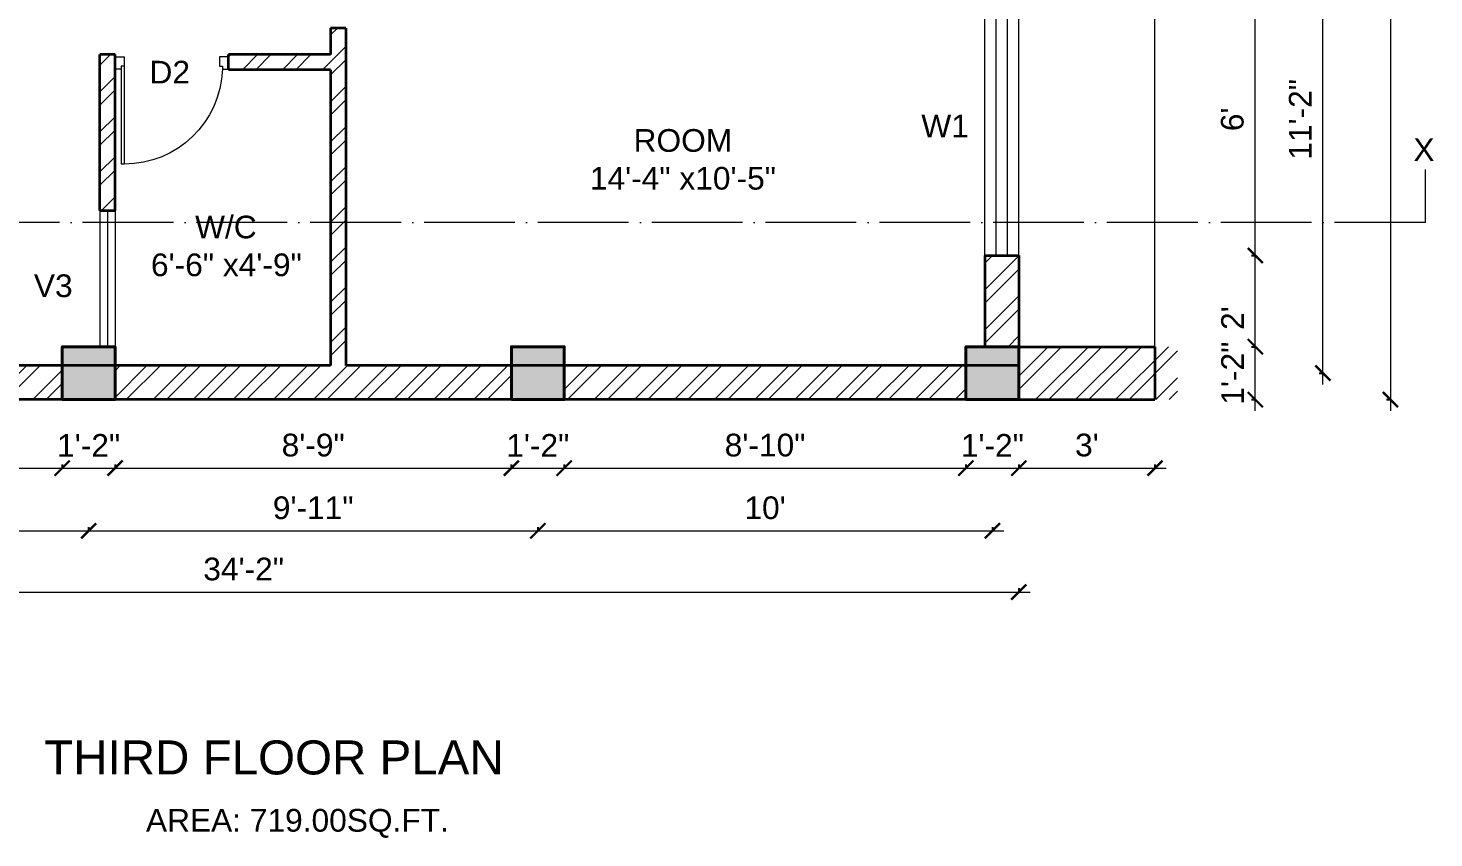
# Model space of a CAD drawing. Header units: inches. Extents: x 122663 to 154153, y 34228 to 39758.
# Drawn here: x 123974.3 to 124346, y 37123.8 to 37337.9 of the extents above; entities that cross this region are included whole.
import ezdxf

# ---------------------------------------------------------------- set-up
doc = ezdxf.new("R2010")
doc.units = ezdxf.units.IN
doc.header["$MEASUREMENT"] = 0
doc.header["$PDMODE"] = 35
doc.linetypes.add('ACAD_ISO04W100', pattern=[30, 24, -3, 0, -3])
for name, color, linetype, lineweight in [('Column', 181, 'Continuous', 40), ('Dimension', 130, 'Continuous', 9), ('Hatch', 9, 'Continuous', 9), ('SECTION', 7, 'ACAD_ISO04W100', 18), ('Stairs', 61, 'Continuous', 18), ('TEXT', 255, 'Continuous', 35), ('Walls', 11, 'Continuous', 35), ('Windows', 151, 'Continuous', 15)]:
    doc.layers.add(name, color=color, linetype=linetype, lineweight=lineweight)
doc.styles.get("Standard").update_dxf_attribs({"font": 'arial.ttf'})
doc.dimstyles.get("Standard").update_dxf_attribs({"dimtxt": 6, "dimasz": 4, "dimexe": 0, "dimexo": 6, "dimgap": 3, "dimtad": 1, "dimdec": 0, "dimzin": 0, "dimdsep": 46, "dimlunit": 4, "dimtxsty": 'Standard', "dimblk": 'ARCHTICK', "dimcen": 0.09, "dimdle": 3, "dimclrd": 256, "dimadec": 0, "dimazin": 0, "dimtfac": 1, "dimtdec": 0, "dimtofl": 0, "dimtmove": 0, "dimatfit": 3, "dimfxl": 1, "dimfxlon": 1, "dimtolj": 1, "dimtzin": 0, "dimlwd": -1, "dimarcsym": 0})

# ---------------------------------------------------------------- blocks, each defined once
blk = doc.blocks.new('colm')
at = {"layer": 'Hatch'}
h = blk.add_hatch(color=256, dxfattribs=at)
h.dxf.hatch_style = 1
h.paths.add_polyline_path([(66705.71, 8319.73), (66705.71, 8307.73), (66717.71, 8307.73), (66717.71, 8319.73)])
at = {"layer": 'Column'}
blk.add_lwpolyline([(66705.71, 8307.73), (66717.71, 8307.73), (66717.71, 8319.73), (66705.71, 8319.73)], close=True, dxfattribs=at)
blk = doc.blocks.new('GFFGS')
at = {"layer": 'Windows'}
for p, q in [((97915.22, 19628.63), (97915.22, 19658.74)), ((97916.19, 19658.74), (97915.22, 19658.74)), ((97916.19, 19627.65), (97916.19, 19658.77)), ((97915.22, 19628.63), (97913.27, 19628.63)), ((97913.27, 19628.63), (97913.27, 19624.73)), ((97915.22, 19627.65), (97915.22, 19628.63)), ((97916.19, 19627.65), (97915.22, 19627.65)), ((97916.19, 19624.73), (97916.19, 19627.65)), ((97946.35, 19624.73), (97946.35, 19627.65)), ((97946.35, 19627.65), (97947.32, 19627.65)), ((97947.32, 19627.65), (97947.32, 19628.63)), ((97947.32, 19628.63), (97949.27, 19628.63)), ((97949.27, 19628.63), (97949.27, 19624.73)), ((97913.27, 19624.73), (97916.19, 19624.73)), ((97949.27, 19624.73), (97946.35, 19624.73))]:
    blk.add_line(p, q, dxfattribs=at)
blk.add_arc((97916.25, 19627.66), 31.08, 1.7801, 90.1235, dxfattribs=at)
blk = doc.blocks.new('_ArchTick')
at = {"color": 0, "linetype": 'ByBlock', "const_width": 0.15}
blk.add_lwpolyline([(-0.5, -0.5), (0.5, 0.5)], dxfattribs=at)
blk = doc.blocks.new('*D1376')
at = {"layer": 'Defpoints', "color": 0, "transparency": 16777216}
for p in [(123840.27, 37239.7), (123983.27, 37239.7), (123983.27, 37221.58)]:
    blk.add_point(p, dxfattribs=at)
at = {"layer": 'Dimension', "transparency": 16777216}
blk.add_line((123837.27, 37221.58), (123986.27, 37221.58), dxfattribs=at)
at = {"layer": 'Dimension', "color": 0, "lineweight": -2, "transparency": 16777216}
for p, q in [((123840.27, 37222.58), (123840.27, 37221.58)), ((123983.27, 37222.58), (123983.27, 37221.58))]:
    blk.add_line(p, q, dxfattribs=at)
at = {"layer": 'Dimension', "transparency": 16777216, "xscale": 4, "yscale": 4, "zscale": 4, "rotation": 180}
blk.add_blockref('_ArchTick', (123840.27, 37221.58), dxfattribs=at)
at = {"layer": 'Dimension', "transparency": 16777216, "xscale": 4, "yscale": 4, "zscale": 4}
blk.add_blockref('_ArchTick', (123983.27, 37221.58), dxfattribs=at)
at = {"layer": 'Dimension', "color": 0, "lineweight": -2, "transparency": 16777216, "insert": (123911.77, 37227.59), "char_height": 6, "attachment_point": 5}
blk.add_mtext('\\A1;11\'-11"', dxfattribs=at)
blk = doc.blocks.new('*D1377')
at = {"layer": 'Defpoints', "color": 0, "transparency": 16777216}
for p in [(123983.27, 37239.7), (123997.27, 37239.7), (123997.27, 37221.58)]:
    blk.add_point(p, dxfattribs=at)
at = {"layer": 'Dimension', "transparency": 16777216}
blk.add_line((123980.27, 37221.58), (124000.27, 37221.58), dxfattribs=at)
at = {"layer": 'Dimension', "color": 0, "lineweight": -2, "transparency": 16777216}
for p, q in [((123983.27, 37222.58), (123983.27, 37221.58)), ((123997.27, 37222.58), (123997.27, 37221.58))]:
    blk.add_line(p, q, dxfattribs=at)
at = {"layer": 'Dimension', "transparency": 16777216, "xscale": 4, "yscale": 4, "zscale": 4, "rotation": 180}
blk.add_blockref('_ArchTick', (123983.27, 37221.58), dxfattribs=at)
at = {"layer": 'Dimension', "transparency": 16777216, "xscale": 4, "yscale": 4, "zscale": 4}
blk.add_blockref('_ArchTick', (123997.27, 37221.58), dxfattribs=at)
at = {"layer": 'Dimension', "color": 0, "lineweight": -2, "transparency": 16777216, "insert": (123990.27, 37227.59), "char_height": 6, "attachment_point": 5}
blk.add_mtext('\\A1;1\'-2"', dxfattribs=at)
blk = doc.blocks.new('*D1378')
at = {"layer": 'Defpoints', "color": 0, "transparency": 16777216}
for p in [(123997.27, 37239.7), (124102.05, 37239.7), (124102.05, 37221.58)]:
    blk.add_point(p, dxfattribs=at)
at = {"layer": 'Dimension', "transparency": 16777216}
blk.add_line((123994.27, 37221.58), (124105.05, 37221.58), dxfattribs=at)
at = {"layer": 'Dimension', "color": 0, "lineweight": -2, "transparency": 16777216}
for p, q in [((123997.27, 37222.58), (123997.27, 37221.58)), ((124102.05, 37222.58), (124102.05, 37221.58))]:
    blk.add_line(p, q, dxfattribs=at)
at = {"layer": 'Dimension', "transparency": 16777216, "xscale": 4, "yscale": 4, "zscale": 4, "rotation": 180}
blk.add_blockref('_ArchTick', (123997.27, 37221.58), dxfattribs=at)
at = {"layer": 'Dimension', "transparency": 16777216, "xscale": 4, "yscale": 4, "zscale": 4}
blk.add_blockref('_ArchTick', (124102.05, 37221.58), dxfattribs=at)
at = {"layer": 'Dimension', "color": 0, "lineweight": -2, "transparency": 16777216, "insert": (124049.66, 37227.64), "char_height": 6, "attachment_point": 5}
blk.add_mtext('\\A1;8\'-9"', dxfattribs=at)
blk = doc.blocks.new('*D1379')
at = {"layer": 'Defpoints', "color": 0, "transparency": 16777216}
for p in [(124102.05, 37239.7), (124116.05, 37239.7), (124116.05, 37221.58)]:
    blk.add_point(p, dxfattribs=at)
at = {"layer": 'Dimension', "transparency": 16777216}
blk.add_line((124099.05, 37221.58), (124119.05, 37221.58), dxfattribs=at)
at = {"layer": 'Dimension', "color": 0, "lineweight": -2, "transparency": 16777216}
for p, q in [((124102.05, 37222.58), (124102.05, 37221.58)), ((124116.05, 37222.58), (124116.05, 37221.58))]:
    blk.add_line(p, q, dxfattribs=at)
at = {"layer": 'Dimension', "transparency": 16777216, "xscale": 4, "yscale": 4, "zscale": 4, "rotation": 180}
blk.add_blockref('_ArchTick', (124102.05, 37221.58), dxfattribs=at)
at = {"layer": 'Dimension', "transparency": 16777216, "xscale": 4, "yscale": 4, "zscale": 4}
blk.add_blockref('_ArchTick', (124116.05, 37221.58), dxfattribs=at)
at = {"layer": 'Dimension', "color": 0, "lineweight": -2, "transparency": 16777216, "insert": (124109.05, 37227.59), "char_height": 6, "attachment_point": 5}
blk.add_mtext('\\A1;1\'-2"', dxfattribs=at)
blk = doc.blocks.new('*D1380')
at = {"layer": 'Defpoints', "color": 0, "transparency": 16777216}
for p in [(124116.05, 37239.7), (124222.27, 37239.7), (124222.27, 37221.58)]:
    blk.add_point(p, dxfattribs=at)
at = {"layer": 'Dimension', "transparency": 16777216}
blk.add_line((124113.05, 37221.58), (124225.27, 37221.58), dxfattribs=at)
at = {"layer": 'Dimension', "color": 0, "lineweight": -2, "transparency": 16777216}
for p, q in [((124116.05, 37222.58), (124116.05, 37221.58)), ((124222.27, 37222.58), (124222.27, 37221.58))]:
    blk.add_line(p, q, dxfattribs=at)
at = {"layer": 'Dimension', "transparency": 16777216, "xscale": 4, "yscale": 4, "zscale": 4, "rotation": 180}
blk.add_blockref('_ArchTick', (124116.05, 37221.58), dxfattribs=at)
at = {"layer": 'Dimension', "transparency": 16777216, "xscale": 4, "yscale": 4, "zscale": 4}
blk.add_blockref('_ArchTick', (124222.27, 37221.58), dxfattribs=at)
at = {"layer": 'Dimension', "color": 0, "lineweight": -2, "transparency": 16777216, "insert": (124169.16, 37227.64), "char_height": 6, "attachment_point": 5}
blk.add_mtext('\\A1;8\'-10"', dxfattribs=at)
blk = doc.blocks.new('*D1381')
at = {"layer": 'Defpoints', "color": 0, "transparency": 16777216}
for p in [(124222.27, 37239.7), (124236.27, 37239.7), (124236.27, 37221.58)]:
    blk.add_point(p, dxfattribs=at)
at = {"layer": 'Dimension', "transparency": 16777216}
blk.add_line((124219.27, 37221.58), (124239.27, 37221.58), dxfattribs=at)
at = {"layer": 'Dimension', "color": 0, "lineweight": -2, "transparency": 16777216}
for p, q in [((124222.27, 37222.58), (124222.27, 37221.58)), ((124236.27, 37222.58), (124236.27, 37221.58))]:
    blk.add_line(p, q, dxfattribs=at)
at = {"layer": 'Dimension', "transparency": 16777216, "xscale": 4, "yscale": 4, "zscale": 4, "rotation": 180}
blk.add_blockref('_ArchTick', (124222.27, 37221.58), dxfattribs=at)
at = {"layer": 'Dimension', "transparency": 16777216, "xscale": 4, "yscale": 4, "zscale": 4}
blk.add_blockref('_ArchTick', (124236.27, 37221.58), dxfattribs=at)
at = {"layer": 'Dimension', "color": 0, "lineweight": -2, "transparency": 16777216, "insert": (124229.27, 37227.59), "char_height": 6, "attachment_point": 5}
blk.add_mtext('\\A1;1\'-2"', dxfattribs=at)
blk = doc.blocks.new('*D1382')
at = {"layer": 'Defpoints', "color": 0, "transparency": 16777216}
for p in [(123833.27, 37239.7), (123990.27, 37239.7), (123990.27, 37205)]:
    blk.add_point(p, dxfattribs=at)
at = {"layer": 'Dimension', "transparency": 16777216}
blk.add_line((123830.27, 37205), (123993.27, 37205), dxfattribs=at)
at = {"layer": 'Dimension', "color": 0, "lineweight": -2, "transparency": 16777216}
for p, q in [((123833.27, 37206), (123833.27, 37205)), ((123990.27, 37206), (123990.27, 37205))]:
    blk.add_line(p, q, dxfattribs=at)
at = {"layer": 'Dimension', "transparency": 16777216, "xscale": 4, "yscale": 4, "zscale": 4, "rotation": 180}
blk.add_blockref('_ArchTick', (123833.27, 37205), dxfattribs=at)
at = {"layer": 'Dimension', "transparency": 16777216, "xscale": 4, "yscale": 4, "zscale": 4}
blk.add_blockref('_ArchTick', (123990.27, 37205), dxfattribs=at)
at = {"layer": 'Dimension', "color": 0, "lineweight": -2, "transparency": 16777216, "insert": (123911.77, 37211.06), "char_height": 6, "attachment_point": 5}
blk.add_mtext('\\A1;13\'-1"', dxfattribs=at)
blk = doc.blocks.new('*D1383')
at = {"layer": 'Defpoints', "color": 0, "transparency": 16777216}
for p in [(123990.27, 37239.7), (124109.05, 37239.7), (124109.05, 37205)]:
    blk.add_point(p, dxfattribs=at)
at = {"layer": 'Dimension', "transparency": 16777216}
blk.add_line((123987.27, 37205), (124112.05, 37205), dxfattribs=at)
at = {"layer": 'Dimension', "color": 0, "lineweight": -2, "transparency": 16777216}
for p, q in [((123990.27, 37206), (123990.27, 37205)), ((124109.05, 37206), (124109.05, 37205))]:
    blk.add_line(p, q, dxfattribs=at)
at = {"layer": 'Dimension', "transparency": 16777216, "xscale": 4, "yscale": 4, "zscale": 4, "rotation": 180}
blk.add_blockref('_ArchTick', (123990.27, 37205), dxfattribs=at)
at = {"layer": 'Dimension', "transparency": 16777216, "xscale": 4, "yscale": 4, "zscale": 4}
blk.add_blockref('_ArchTick', (124109.05, 37205), dxfattribs=at)
at = {"layer": 'Dimension', "color": 0, "lineweight": -2, "transparency": 16777216, "insert": (124049.66, 37211.06), "char_height": 6, "attachment_point": 5}
blk.add_mtext('\\A1;9\'-11"', dxfattribs=at)
blk = doc.blocks.new('*D1384')
at = {"layer": 'Defpoints', "color": 0, "transparency": 16777216}
for p in [(124109.05, 37239.7), (124229.27, 37239.7), (124229.27, 37205)]:
    blk.add_point(p, dxfattribs=at)
at = {"layer": 'Dimension', "transparency": 16777216}
blk.add_line((124106.05, 37205), (124232.27, 37205), dxfattribs=at)
at = {"layer": 'Dimension', "color": 0, "lineweight": -2, "transparency": 16777216}
for p, q in [((124109.05, 37206), (124109.05, 37205)), ((124229.27, 37206), (124229.27, 37205))]:
    blk.add_line(p, q, dxfattribs=at)
at = {"layer": 'Dimension', "transparency": 16777216, "xscale": 4, "yscale": 4, "zscale": 4, "rotation": 180}
blk.add_blockref('_ArchTick', (124109.05, 37205), dxfattribs=at)
at = {"layer": 'Dimension', "transparency": 16777216, "xscale": 4, "yscale": 4, "zscale": 4}
blk.add_blockref('_ArchTick', (124229.27, 37205), dxfattribs=at)
at = {"layer": 'Dimension', "color": 0, "lineweight": -2, "transparency": 16777216, "insert": (124169.16, 37211.06), "char_height": 6, "attachment_point": 5}
blk.add_mtext("\\A1;10'", dxfattribs=at)
blk = doc.blocks.new('*D1385')
at = {"layer": 'Defpoints', "color": 0, "transparency": 16777216}
for p in [(123826.27, 37239.7), (124236.27, 37239.7), (124236.27, 37188.8)]:
    blk.add_point(p, dxfattribs=at)
at = {"layer": 'Dimension', "transparency": 16777216}
blk.add_line((123823.27, 37188.8), (124239.27, 37188.8), dxfattribs=at)
at = {"layer": 'Dimension', "color": 0, "lineweight": -2, "transparency": 16777216}
for p, q in [((123826.27, 37189.8), (123826.27, 37188.8)), ((124236.27, 37189.8), (124236.27, 37188.8))]:
    blk.add_line(p, q, dxfattribs=at)
at = {"layer": 'Dimension', "transparency": 16777216, "xscale": 4, "yscale": 4, "zscale": 4, "rotation": 180}
blk.add_blockref('_ArchTick', (123826.27, 37188.8), dxfattribs=at)
at = {"layer": 'Dimension', "transparency": 16777216, "xscale": 4, "yscale": 4, "zscale": 4}
blk.add_blockref('_ArchTick', (124236.27, 37188.8), dxfattribs=at)
at = {"layer": 'Dimension', "color": 0, "lineweight": -2, "transparency": 16777216, "insert": (124031.27, 37194.86), "char_height": 6, "attachment_point": 5}
blk.add_mtext('\\A1;34\'-2"', dxfattribs=at)
blk = doc.blocks.new('*D1386')
at = {"layer": 'Defpoints', "color": 0, "transparency": 16777216}
for p in [(124236.27, 37253.7), (124298.81, 37253.7), (124236.27, 37239.7)]:
    blk.add_point(p, dxfattribs=at)
at = {"layer": 'Dimension', "transparency": 16777216}
blk.add_line((124298.81, 37236.7), (124298.81, 37256.7), dxfattribs=at)
at = {"layer": 'Dimension', "color": 0, "lineweight": -2, "transparency": 16777216}
for p, q in [((124297.81, 37253.7), (124298.81, 37253.7)), ((124297.81, 37239.7), (124298.81, 37239.7))]:
    blk.add_line(p, q, dxfattribs=at)
at = {"layer": 'Dimension', "transparency": 16777216, "xscale": 4, "yscale": 4, "zscale": 4}
for p, rotation in [((124298.81, 37253.7), 90), ((124298.81, 37239.7), 270)]:
    blk.add_blockref('_ArchTick', p, dxfattribs=dict(at, rotation=rotation))
at = {"layer": 'Dimension', "color": 0, "lineweight": -2, "transparency": 16777216, "insert": (124292.8, 37246.7), "char_height": 6, "attachment_point": 5, "rotation": 90}
blk.add_mtext('\\A1;1\'-2"', dxfattribs=at)
blk = doc.blocks.new('*D1387')
at = {"layer": 'Defpoints', "color": 0, "transparency": 16777216}
for p in [(124236.27, 37277.82), (124298.81, 37277.82), (124236.27, 37253.7)]:
    blk.add_point(p, dxfattribs=at)
at = {"layer": 'Dimension', "transparency": 16777216}
blk.add_line((124298.81, 37250.7), (124298.81, 37280.82), dxfattribs=at)
at = {"layer": 'Dimension', "color": 0, "lineweight": -2, "transparency": 16777216}
for p, q in [((124297.81, 37277.82), (124298.81, 37277.82)), ((124297.81, 37253.7), (124298.81, 37253.7))]:
    blk.add_line(p, q, dxfattribs=at)
at = {"layer": 'Dimension', "transparency": 16777216, "xscale": 4, "yscale": 4, "zscale": 4}
for p, rotation in [((124298.81, 37277.82), 90), ((124298.81, 37253.7), 270)]:
    blk.add_blockref('_ArchTick', p, dxfattribs=dict(at, rotation=rotation))
at = {"layer": 'Dimension', "color": 0, "lineweight": -2, "transparency": 16777216, "insert": (124292.8, 37261.26), "char_height": 6, "attachment_point": 5, "rotation": 90}
blk.add_mtext("\\A1;2'", dxfattribs=at)
blk = doc.blocks.new('*D1185')
at = {"layer": 'Defpoints', "color": 0, "transparency": 16777216}
for p in [(124236.27, 37349.82), (124298.81, 37349.82), (124236.27, 37277.82)]:
    blk.add_point(p, dxfattribs=at)
at = {"layer": 'Dimension', "transparency": 16777216}
blk.add_line((124298.81, 37274.82), (124298.81, 37352.82), dxfattribs=at)
at = {"layer": 'Dimension', "color": 0, "lineweight": -2, "transparency": 16777216}
for p, q in [((124297.81, 37349.82), (124298.81, 37349.82)), ((124297.81, 37277.82), (124298.81, 37277.82))]:
    blk.add_line(p, q, dxfattribs=at)
at = {"layer": 'Dimension', "transparency": 16777216, "xscale": 4, "yscale": 4, "zscale": 4}
for p, rotation in [((124298.81, 37349.82), 90), ((124298.81, 37277.82), 270)]:
    blk.add_blockref('_ArchTick', p, dxfattribs=dict(at, rotation=rotation))
at = {"layer": 'Dimension', "color": 0, "lineweight": -2, "transparency": 16777216, "insert": (124292.75, 37313.82), "char_height": 6, "attachment_point": 5, "rotation": 90}
blk.add_mtext("\\A1;6'", dxfattribs=at)
blk = doc.blocks.new('*D1388')
at = {"layer": 'Defpoints', "color": 0, "transparency": 16777216}
for p in [(124236.27, 37380.95), (124316.7, 37380.95), (124236.27, 37246.7)]:
    blk.add_point(p, dxfattribs=at)
at = {"layer": 'Dimension', "transparency": 16777216}
blk.add_line((124316.7, 37243.7), (124316.7, 37383.95), dxfattribs=at)
at = {"layer": 'Dimension', "color": 0, "lineweight": -2, "transparency": 16777216}
for p, q in [((124315.7, 37380.95), (124316.7, 37380.95)), ((124315.7, 37246.7), (124316.7, 37246.7))]:
    blk.add_line(p, q, dxfattribs=at)
at = {"layer": 'Dimension', "transparency": 16777216, "xscale": 4, "yscale": 4, "zscale": 4}
for p, rotation in [((124316.7, 37380.95), 90), ((124316.7, 37246.7), 270)]:
    blk.add_blockref('_ArchTick', p, dxfattribs=dict(at, rotation=rotation))
at = {"layer": 'Dimension', "color": 0, "lineweight": -2, "transparency": 16777216, "insert": (124310.69, 37313.82), "char_height": 6, "attachment_point": 5, "rotation": 90}
blk.add_mtext('\\A1;11\'-2"', dxfattribs=at)
blk = doc.blocks.new('*D1390')
at = {"layer": 'Defpoints', "color": 0, "transparency": 16777216}
for p in [(124236.27, 37492.19), (124236.27, 37239.7), (124334.53, 37239.7)]:
    blk.add_point(p, dxfattribs=at)
at = {"layer": 'Dimension', "transparency": 16777216}
blk.add_line((124334.53, 37495.19), (124334.53, 37236.7), dxfattribs=at)
at = {"layer": 'Dimension', "color": 0, "lineweight": -2, "transparency": 16777216}
for p, q in [((124333.53, 37492.19), (124334.53, 37492.19)), ((124333.53, 37239.7), (124334.53, 37239.7))]:
    blk.add_line(p, q, dxfattribs=at)
at = {"layer": 'Dimension', "transparency": 16777216, "xscale": 4, "yscale": 4, "zscale": 4}
for p, rotation in [((124334.53, 37492.19), 90), ((124334.53, 37239.7), 270)]:
    blk.add_blockref('_ArchTick', p, dxfattribs=dict(at, rotation=rotation))
at = {"layer": 'Dimension', "color": 0, "lineweight": -2, "transparency": 16777216, "insert": (124328.52, 37365.95), "char_height": 6, "attachment_point": 5, "rotation": 90}
blk.add_mtext("\\A1;21'", dxfattribs=at)
blk = doc.blocks.new('*D1369')
at = {"layer": 'Defpoints', "color": 0, "transparency": 16777216}
for p in [(124236.27, 37239.7), (124272.27, 37239.7), (124272.27, 37221.58)]:
    blk.add_point(p, dxfattribs=at)
at = {"layer": 'Dimension', "transparency": 16777216}
blk.add_line((124233.27, 37221.58), (124275.27, 37221.58), dxfattribs=at)
at = {"layer": 'Dimension', "color": 0, "lineweight": -2, "transparency": 16777216}
for p, q in [((124236.27, 37222.58), (124236.27, 37221.58)), ((124272.27, 37222.58), (124272.27, 37221.58))]:
    blk.add_line(p, q, dxfattribs=at)
at = {"layer": 'Dimension', "transparency": 16777216, "xscale": 4, "yscale": 4, "zscale": 4, "rotation": 180}
blk.add_blockref('_ArchTick', (124236.27, 37221.58), dxfattribs=at)
at = {"layer": 'Dimension', "transparency": 16777216, "xscale": 4, "yscale": 4, "zscale": 4}
blk.add_blockref('_ArchTick', (124272.27, 37221.58), dxfattribs=at)
at = {"layer": 'Dimension', "color": 0, "lineweight": -2, "transparency": 16777216, "insert": (124254.27, 37227.65), "char_height": 6, "attachment_point": 5}
blk.add_mtext("\\A1;3'", dxfattribs=at)

msp = doc.modelspace()

# ---------------------------------------------------------------- hatches: boundary and pattern name
at = {"layer": 'Hatch'}
h = msp.add_hatch(dxfattribs=at)
h.set_pattern_fill('ANSI32', color=256, scale=20)
h.set_pattern_definition([(45, (31061.1034, 52.399), (-5.30330086, 5.30330086), []), (45, (31064.639, 52.399), (-5.30330086, 5.30330086), [])])
h.paths.add_polyline_path([(123983.27, 37239.7), (123840.27, 37239.7), (123840.27, 37248.7), (123983.27, 37248.7)])
h.paths.add_polyline_path([(123835.27, 37253.7), (123826.27, 37253.7), (123826.27, 37289.82), (123835.27, 37289.82)])
h.paths.add_polyline_path([(123835.27, 37355.88), (123826.27, 37355.88), (123826.27, 37373.95), (123835.27, 37373.95)])
h.paths.add_polyline_path([(123835.27, 37337.82), (123826.27, 37337.82), (123826.27, 37355.88), (123835.27, 37355.88)])
h.paths.add_polyline_path([(123983.27, 37483.19), (123840.27, 37483.19), (123840.27, 37492.19), (123983.27, 37492.19)])
h.paths.add_polyline_path([(123947.27, 37373.95), (123840.27, 37373.95), (123840.27, 37377.95), (123947.27, 37377.95)])
h.paths.add_polyline_path([(124019.27, 37373.95), (123997.27, 37373.95), (123997.27, 37377.95), (124015.27, 37377.95), (124015.27, 37483.19), (124019.27, 37483.19)])
h.paths.add_polyline_path([(124102.05, 37483.19), (123997.27, 37483.19), (123997.27, 37492.19), (124102.05, 37492.19)])
h.paths.add_polyline_path([(124222.27, 37483.19), (124116.05, 37483.19), (124116.05, 37492.19), (124222.27, 37492.19)])
h.paths.add_polyline_path([(124222.27, 37373.95), (124116.05, 37373.95), (124116.05, 37377.95), (124222.27, 37377.95)])
h.paths.add_polyline_path([(124102.05, 37373.95), (124055.27, 37373.95), (124055.27, 37377.95), (124102.05, 37377.95)])
h.paths.add_polyline_path([(124058.27, 37248.7), (124102.05, 37248.7), (124102.05, 37239.7), (123997.27, 37239.7), (123997.27, 37248.7), (124054.27, 37248.7), (124054.27, 37326.95), (124027.27, 37326.95), (124027.27, 37330.95), (124054.27, 37330.95), (124054.27, 37337.95), (124058.27, 37337.95)])
h.paths.add_polyline_path([(123997.27, 37289.7), (123993.27, 37289.7), (123993.27, 37330.95), (123997.27, 37330.95)])
h.paths.add_polyline_path([(124222.27, 37239.7), (124116.05, 37239.7), (124116.05, 37248.7), (124222.27, 37248.7)])
h.paths.add_polyline_path([(124236.27, 37253.7), (124227.27, 37253.7), (124227.27, 37277.82), (124236.27, 37277.82)])
h.paths.add_polyline_path([(124278.27, 37239.7), (124236.27, 37239.7), (124236.27, 37253.7), (124278.27, 37253.7)])

# ---------------------------------------------------------------- linework, layer by layer
at = {"layer": 'SECTION'}
for q in [(124343.78, 37300.57), (123725.65, 37286.57)]:
    msp.add_line((124343.78, 37286.57), q, dxfattribs=at)
at = {"layer": 'Stairs'}
msp.add_line((124272.27, 37253.7), (124272.27, 37373.95), dxfattribs=at)
at = {"layer": 'Walls'}
for p, q in [((124058.27, 37337.95), (124054.27, 37337.95)), ((124054.27, 37337.95), (124054.27, 37330.95)), ((124058.27, 37337.95), (124058.27, 37248.7)), ((123997.27, 37330.95), (123993.27, 37330.95)), ((123993.27, 37289.7), (123993.27, 37330.95)), ((123997.27, 37289.7), (123997.27, 37330.95)), ((124054.27, 37330.95), (124027.27, 37330.95)), ((124027.27, 37326.95), (124027.27, 37330.95)), ((124054.27, 37326.95), (124027.27, 37326.95)), ((124054.27, 37326.95), (124054.27, 37248.7)), ((123993.27, 37289.7), (123997.27, 37289.7)), ((124227.27, 37277.82), (124227.27, 37253.7)), ((124227.27, 37277.82), (124236.27, 37277.82)), ((124236.27, 37277.82), (124236.27, 37253.7)), ((124236.27, 37253.7), (124272.27, 37253.7)), ((124272.27, 37253.7), (124272.27, 37239.7)), ((124054.27, 37248.7), (123835.27, 37248.7)), ((124236.27, 37248.7), (124058.27, 37248.7)), ((124236.27, 37239.7), (123826.27, 37239.7)), ((124236.27, 37239.7), (124272.27, 37239.7))]:
    msp.add_line(p, q, dxfattribs=at)
at = {"layer": 'Windows'}
for p, q in [((124227.27, 37277.82), (124227.27, 37349.82)), ((124230.24, 37277.82), (124230.24, 37349.82)), ((124233.24, 37277.82), (124233.24, 37349.82)), ((124236.27, 37277.82), (124236.27, 37349.82)), ((123993.27, 37289.7), (123993.27, 37253.7)), ((123995.27, 37289.7), (123995.27, 37253.7)), ((123997.27, 37289.7), (123997.27, 37253.7))]:
    msp.add_line(p, q, dxfattribs=at)
at = {"layer": 'Windows', "color": 1, "lineweight": -2}
msp.add_line((124236.27, 37248.7), (124236.27, 37239.7), dxfattribs=at)

# ---------------------------------------------------------------- block references
at = {"layer": 'Column', "xscale": 1.166666666668081, "yscale": 1.166666666668081, "zscale": 1.166666666668081}
for p in [(46159.95, 27547.35), (46278.73, 27547.35), (46398.95, 27547.35)]:
    msp.add_blockref('colm', p, dxfattribs=at)
at = {"layer": 'Walls', "xscale": -0.8333333333333334, "yscale": 0.8333333333333334, "zscale": 0.8333333333333334, "rotation": 180}
msp.add_blockref('GFFGS', (42402.88, 53684.26), dxfattribs=at)

# ---------------------------------------------------------------- texts
at = {"layer": 'TEXT'}
for s, width, gutter_width, heights, insert, char_height, attachment_point in [('\\pi4.55037;D2', 18.7269, 1, [0], (124001.82, 37329.3), 6, 1), ('\\pi3.89757;W1', 18.7269, 1, [0], (124206.58, 37315.06), 6, 1), ('\\pi29.7286;ROOM\\P\\pi18.16039;14\'-4" x10\'-5"', 84.2389, 1, [0], (124104.66, 37295.15), 6, 7), ('\\pi6.61313;X', 18.7269, 1, [0], (124334, 37308.78), 6, 1), ('\\pi34.18972;W/C\\P\\pi22.52328;6\'-6" x4\'-9"', 84.2389, 1, [0], (123984.23, 37272.26), 6, 7), ('V3', 18.7269, 1, [0], (123975.79, 37272.81), 6, 1), ('\\pi62.41032;THIRD FLOOR PLAN', 245.0498, 2.25, [37.88], (123916.1, 37149.57), 9, 1), ('\\pi82.82506;AREA: 719.00SQ.FT.', 245.0498, 2.25, [37.88], (123922.6, 37131.44), 6, 1)]:
    msp.add_mtext_dynamic_manual_height_columns(s, width=width, gutter_width=gutter_width, heights=heights, dxfattribs=dict(at, insert=insert, char_height=char_height, attachment_point=attachment_point))

# ---------------------------------------------------------------- dimensions: what is measured, and where the dimension line sits
at = {"layer": 'Dimension', "lineweight": -2}
for base, p1, p2, picture, middle in [((124334.53, 37239.7), (124236.27, 37492.19), (124236.27, 37239.7), '*D1390', (124328.52, 37365.95)), ((124316.7, 37380.95), (124236.27, 37246.7), (124236.27, 37380.95), '*D1388', (124310.69, 37313.82)), ((124298.81, 37349.82), (124236.27, 37277.82), (124236.27, 37349.82), '*D1185', (124292.75, 37313.82))]:
    dim = msp.add_linear_dim(base=base, p1=p1, p2=p2, angle=270, dimstyle='Standard', override={"dimtmove": 1}, dxfattribs=at)
    dim.commit()
    dim.dimension.update_dxf_attribs({"geometry": picture, "text_midpoint": middle})
for base, p1, p2, picture, middle in [((124298.81, 37277.82), (124236.27, 37253.7), (124236.27, 37277.82), '*D1387', (124298.81, 37261.26)), ((124298.81, 37253.7), (124236.27, 37239.7), (124236.27, 37253.7), '*D1386', (124298.81, 37246.7))]:
    dim = msp.add_linear_dim(base=base, p1=p1, p2=p2, angle=270, dimstyle='Standard', override={"dimtmove": 1}, dxfattribs=at)
    dim.commit()
    dim.dimension.update_dxf_attribs({"geometry": picture, "text_midpoint": middle, "dimtype": 160})
for base, p1, p2, picture, middle in [((124236.27, 37188.8), (123826.27, 37239.7), (124236.27, 37239.7), '*D1385', (124031.27, 37194.86)), ((123990.27, 37205), (123833.27, 37239.7), (123990.27, 37239.7), '*D1382', (123911.77, 37211.06)), ((123983.27, 37221.58), (123840.27, 37239.7), (123983.27, 37239.7), '*D1376', (123911.77, 37227.59)), ((124109.05, 37205), (123990.27, 37239.7), (124109.05, 37239.7), '*D1383', (124049.66, 37211.06)), ((124102.05, 37221.58), (123997.27, 37239.7), (124102.05, 37239.7), '*D1378', (124049.66, 37227.64)), ((124229.27, 37205), (124109.05, 37239.7), (124229.27, 37239.7), '*D1384', (124169.16, 37211.06)), ((124222.27, 37221.58), (124116.05, 37239.7), (124222.27, 37239.7), '*D1380', (124169.16, 37227.64)), ((124272.27, 37221.58), (124236.27, 37239.7), (124272.27, 37239.7), '*D1369', (124254.27, 37227.65))]:
    dim = msp.add_linear_dim(base=base, p1=p1, p2=p2, dimstyle='Standard', override={"dimtmove": 1}, dxfattribs=at)
    dim.commit()
    dim.dimension.update_dxf_attribs({"geometry": picture, "text_midpoint": middle})
for base, p1, p2, picture, middle in [((123997.27, 37221.58), (123983.27, 37239.7), (123997.27, 37239.7), '*D1377', (123990.27, 37221.58)), ((124116.05, 37221.58), (124102.05, 37239.7), (124116.05, 37239.7), '*D1379', (124109.05, 37221.58)), ((124236.27, 37221.58), (124222.27, 37239.7), (124236.27, 37239.7), '*D1381', (124229.27, 37221.58))]:
    dim = msp.add_linear_dim(base=base, p1=p1, p2=p2, dimstyle='Standard', override={"dimtmove": 1}, dxfattribs=at)
    dim.commit()
    dim.dimension.update_dxf_attribs({"geometry": picture, "text_midpoint": middle, "dimtype": 160})

doc.saveas('drawing.dxf')
